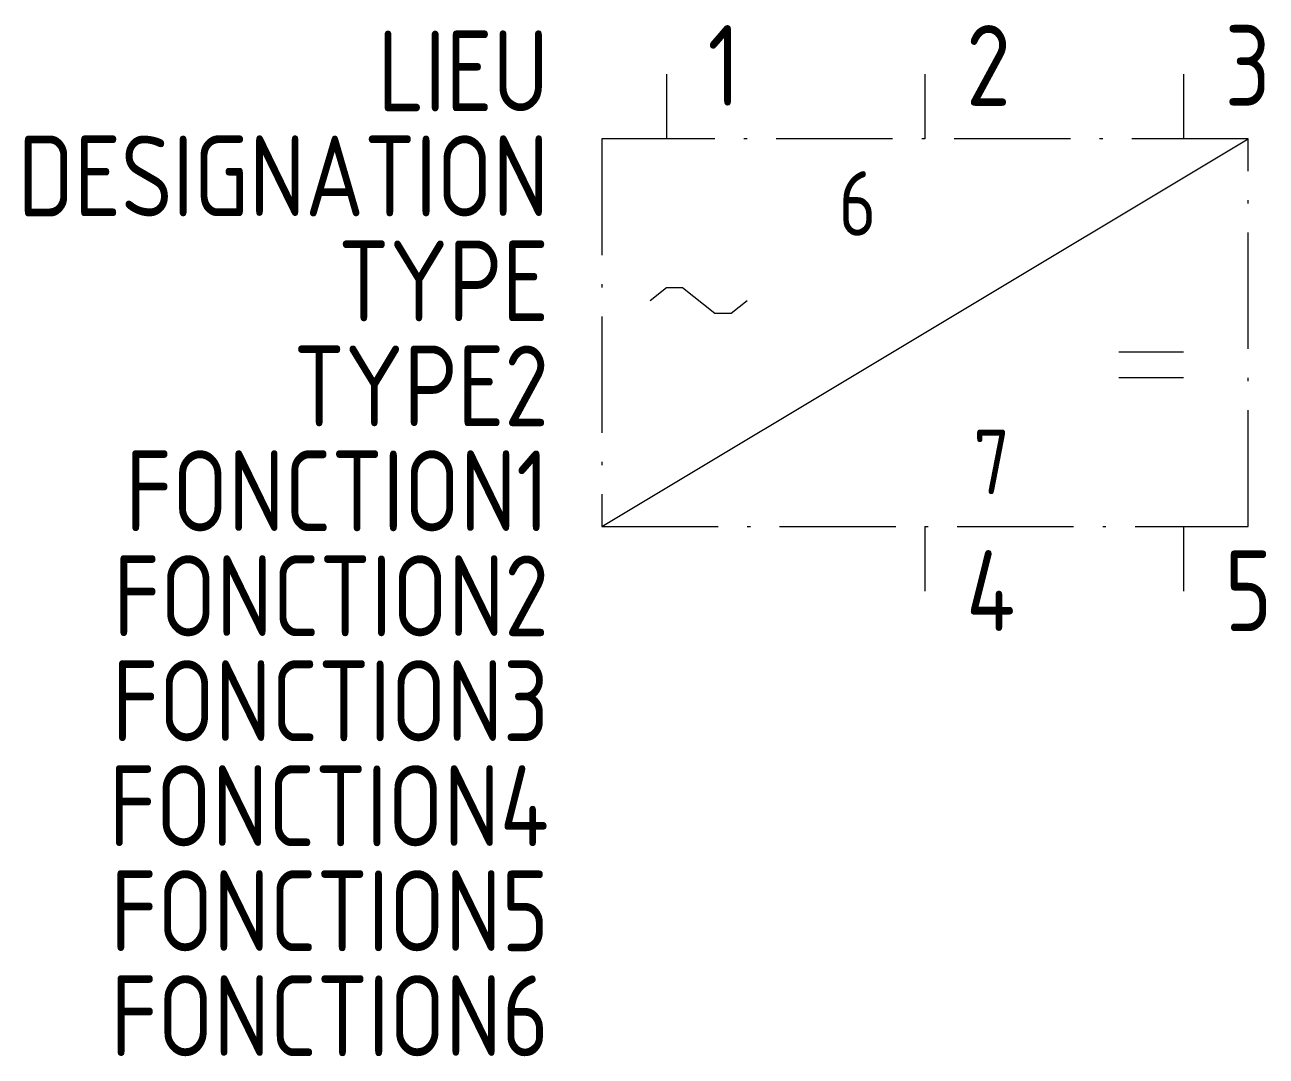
# Model space of a CAD drawing. Extents: x -1604.5 to -1566.1, y -910 to -878.1.
import ezdxf
from ezdxf.enums import TextEntityAlignment as Align

# ---------------------------------------------------------------- set-up
doc = ezdxf.new("R2010")
doc.units = 0
doc.linetypes.add('ACAD_ISO10W100', pattern=[18, 12, -3, 0, -3])
for name, color, linetype in [('SYMB_BOITE', 6, 'ACAD_ISO10W100'), ('SYMB_FIL', 3, 'CONTINUOUS'), ('SYMB_FIL_FIN', 1, 'CONTINUOUS'), ('SYMB_TXT_CONTACT', 2, 'CONTINUOUS'), ('SYMB_TXT_NOM', 3, 'CONTINUOUS')]:
    doc.layers.add(name, color=color, linetype=linetype)
doc.styles.add('NET2_5', font='isocp.shx', dxfattribs={"width": 0.9, "height": 2.5})
doc.styles.add('NET_2', font='isocp.shx', dxfattribs={"width": 0.9, "height": 2})

msp = doc.modelspace()

# ---------------------------------------------------------------- linework, layer by layer
at = {"layer": 'SYMB_BOITE', "ltscale": 0.3}
msp.add_lwpolyline([(-1586.634, -893.593), (-1566.634, -893.593), (-1566.634, -881.593), (-1586.634, -881.593)], close=True, dxfattribs=at)
at = {"layer": 'SYMB_FIL'}
for p, q in [((-1584.634, -879.593), (-1584.634, -881.593)), ((-1576.634, -879.593), (-1576.634, -881.593)), ((-1568.634, -879.593), (-1568.634, -881.593)), ((-1576.634, -893.593), (-1576.634, -895.593)), ((-1568.634, -893.593), (-1568.634, -895.593))]:
    msp.add_line(p, q, dxfattribs=at)
at = {"layer": 'SYMB_FIL_FIN'}
for p, q in [((-1586.634, -893.593), (-1566.634, -881.593)), ((-1585.134, -886.593), (-1584.634, -886.193)), ((-1584.634, -886.193), (-1584.134, -886.193)), ((-1584.134, -886.193), (-1583.134, -886.993)), ((-1582.634, -886.993), (-1582.134, -886.593)), ((-1583.134, -886.993), (-1582.634, -886.993)), ((-1568.634, -888.193), (-1570.634, -888.193)), ((-1568.634, -888.993), (-1570.634, -888.993))]:
    msp.add_line(p, q, dxfattribs=at)

# ---------------------------------------------------------------- texts
at = {"layer": 'SYMB_TXT_CONTACT', "style": 'NET2_5', "width": 0.9, "flags": 8}
for tag, p, s in [('1', (-1583.359, -880.572), 'L1'), ('2', (-1575.359, -880.572), 'L2'), ('3', (-1567.359, -880.572), 'L3'), ('4', (-1575.359, -896.833), '-'), ('5', (-1567.359, -896.833), '+')]:
    msp.add_attdef(tag, p, s, height=2.5, dxfattribs=at)
at = {"layer": 'SYMB_TXT_CONTACT', "style": 'NET_2', "width": 0.9, "flags": 8}
msp.add_attdef('6', text='230VAC', height=2, dxfattribs=at).set_placement((-1578.134, -883.593), align=Align.MIDDLE_RIGHT)
msp.add_attdef('7', text='24VDC', height=2, dxfattribs=at).set_placement((-1575.134, -891.593), align=Align.MIDDLE_LEFT)
at = {"layer": 'SYMB_TXT_NOM', "style": 'NET2_5', "width": 0.9, "flags": 8}
for tag, text, p in [('LIEU', '', (-1588.269, -880.743)), ('DESIGNATION', 'G?', (-1588.269, -883.993)), ('TYPE', 'V', (-1588.269, -887.243)), ('TYPE2', 'A', (-1588.269, -890.493)), ('FONCTION1', '', (-1588.269, -893.743)), ('FONCTION2', '', (-1588.269, -896.993)), ('FONCTION3', '', (-1588.269, -900.243)), ('FONCTION4', '', (-1588.269, -903.493)), ('FONCTION5', '', (-1588.269, -906.743)), ('FONCTION6', '', (-1588.269, -909.993))]:
    msp.add_attdef(tag, text=text, height=2.5, dxfattribs=at).set_placement(p, align=Align.RIGHT)

doc.saveas('drawing.dxf')
